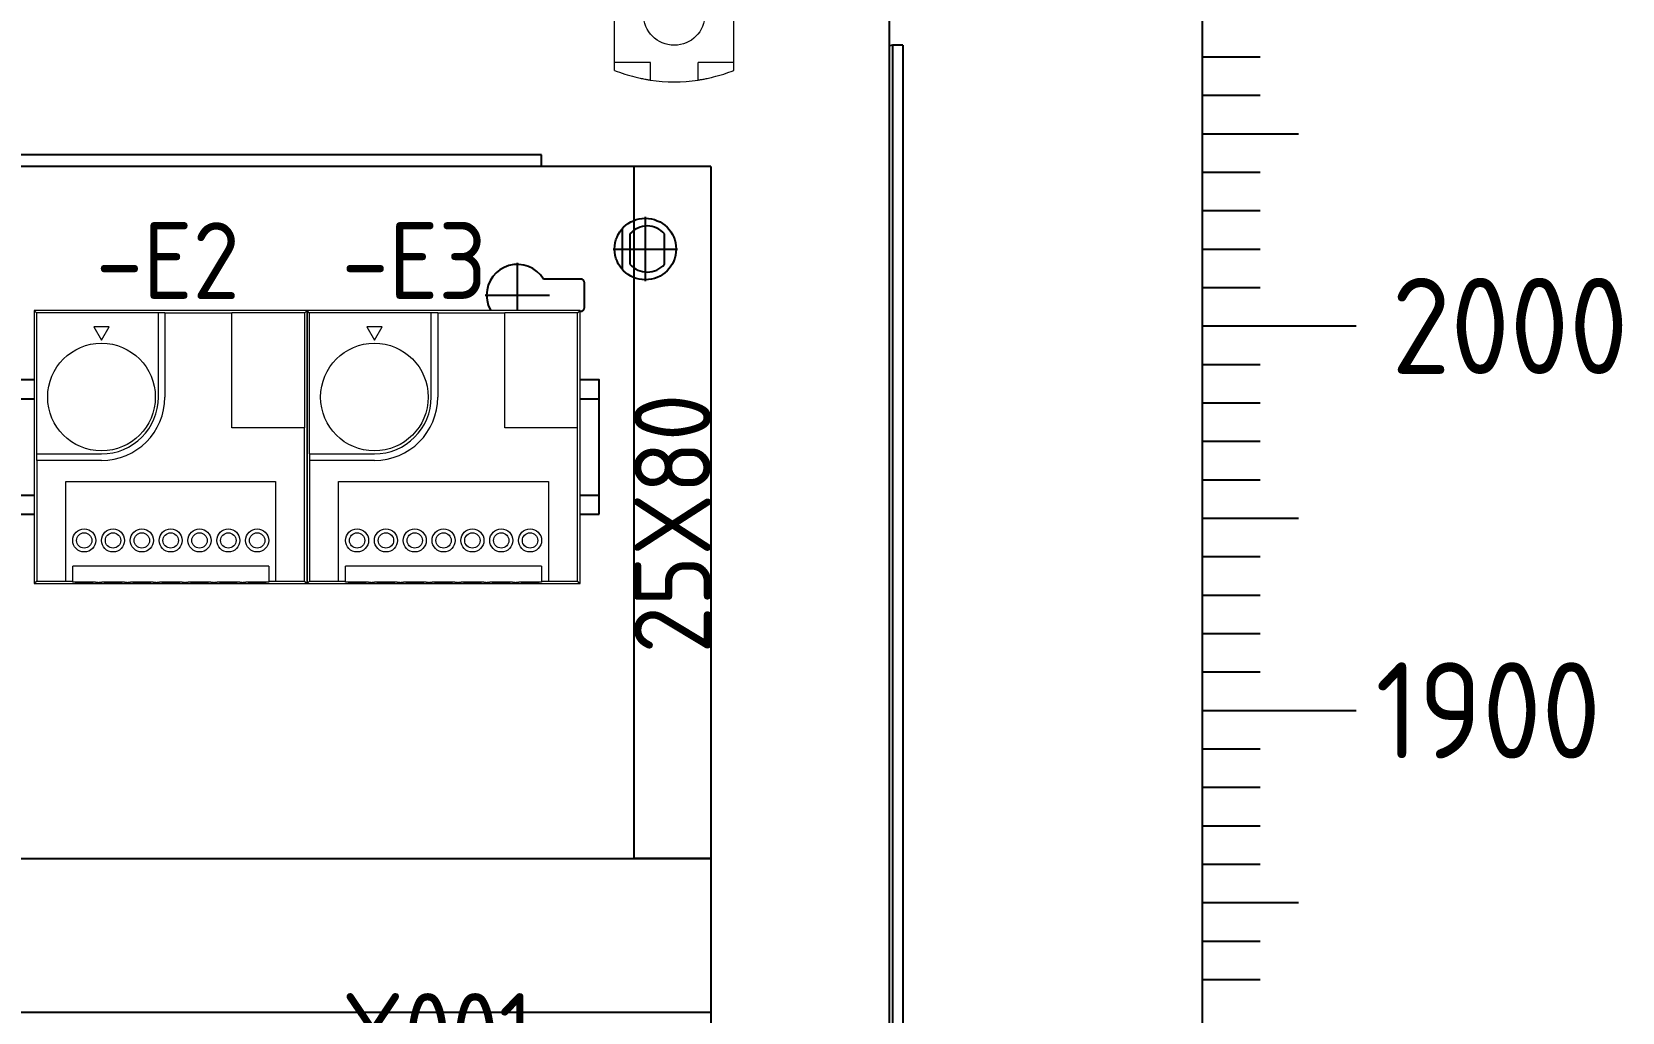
# Model space of a CAD drawing. Header units: millimetres. Extents: x 41350 to 54029, y 25852 to 34717.
# Drawn here: x 47156.8 to 47570.5, y 33587.5 to 33842.5 of the extents above; entities that cross this region are included whole.
import ezdxf
from ezdxf.enums import TextEntityAlignment as Align

# ---------------------------------------------------------------- set-up
doc = ezdxf.new("R2010")
doc.units = ezdxf.units.MM
doc.set_wipeout_variables(frame=1)
doc.layers.add('! NO PLOT !', color=7, linetype='Continuous', true_color=0xff75dd, plot=False)
doc.layers.add('000-PI-Oprema', color=30, linetype='Continuous', lineweight=5)
for name, color, linetype in [('000-PI-ORMAR', 2, 'Continuous'), ('000-PI_TEXT', 7, 'Continuous'), ('002-PI-Kabelska kanalica', 150, 'Continuous'), ('004-PI-DIN Šina', 3, 'Continuous')]:
    doc.layers.add(name, color=color, linetype=linetype)
doc.styles.add('PI0', font='isocpeur.ttf', dxfattribs={"width": 0.9})

# ---------------------------------------------------------------- blocks, each defined once
blk = doc.blocks.new('SKALA_2100')
for p, q in [((6091.94, 12435.39), (6091.94, 13135.39)), ((6091.94, 13105.39), (6106.94, 13105.39)), ((6091.94, 13095.39), (6106.94, 13095.39)), ((6091.94, 13085.39), (6116.94, 13085.39)), ((6091.94, 13075.39), (6106.94, 13075.39)), ((6091.94, 13065.39), (6106.94, 13065.39)), ((6091.94, 13055.39), (6106.94, 13055.39)), ((6091.94, 13045.39), (6106.94, 13045.39)), ((6091.94, 13035.39), (6131.94, 13035.39)), ((6091.94, 13035.39), (6131.94, 13035.39)), ((6091.94, 13025.39), (6106.94, 13025.39)), ((6091.94, 13015.39), (6106.94, 13015.39)), ((6091.94, 13005.39), (6106.94, 13005.39)), ((6091.94, 12995.39), (6106.94, 12995.39)), ((6091.94, 12985.39), (6116.94, 12985.39)), ((6091.94, 12975.39), (6106.94, 12975.39)), ((6091.94, 12965.39), (6106.94, 12965.39)), ((6091.94, 12955.39), (6106.94, 12955.39)), ((6091.94, 12945.39), (6106.94, 12945.39)), ((6091.94, 12935.39), (6131.94, 12935.39)), ((6091.94, 12925.39), (6106.94, 12925.39)), ((6091.94, 12915.39), (6106.94, 12915.39)), ((6091.94, 12905.39), (6106.94, 12905.39)), ((6091.94, 12895.39), (6106.94, 12895.39)), ((6091.94, 12885.39), (6116.94, 12885.39)), ((6091.94, 12875.39), (6106.94, 12875.39)), ((6091.94, 12865.39), (6106.94, 12865.39))]:
    blk.add_line(p, q)
at = {"style": 'PI0', "width": 0.9}
for s, p in [('2000', (6141.12, 13035.39)), ('1900', (6136.91, 12935.39))]:
    blk.add_text(s, height=25, dxfattribs=at).set_placement(p, align=Align.MIDDLE_LEFT)
blk = doc.blocks.new('8606.000_back')
at = {"layer": '000-PI-ORMAR'}
for p, q in [((48198.03, 36588.67), (48198.03, 38573.17)), ((48198.8, 38552.67), (48198.03, 38552.53)), ((48201.52, 38552.67), (48198.8, 38552.67)), ((48198.8, 38552.67), (48198.8, 36601.67)), ((48201.52, 38552.67), (48201.52, 36601.67))]:
    blk.add_line(p, q, dxfattribs=at)
blk = doc.blocks.new('*U276')
at = {"layer": '004-PI-DIN Šina'}
blk.add_lwpolyline([(440, -17.5), (440, 17.5), (0, 17.5), (0, -17.5)], close=True, dxfattribs=at)
for points in [[(0, 12.5), (440, 12.5)], [(0, -12.5), (440, -12.5)]]:
    blk.add_lwpolyline(points, dxfattribs=at)
blk = doc.blocks.new('8606.000_montažna')
at = {"layer": '! NO PLOT !'}
for p, q in [((51165.39, 38419.52), (51165.39, 38436.32)), ((51159.39, 38433.21), (51159.39, 38422.63)), ((51161.39, 38431.89), (51161.39, 38423.95)), ((51170.39, 38423.95), (51170.39, 38431.89)), ((51156.99, 38427.92), (51173.79, 38427.92)), ((51132.09, 38407.52), (51132.09, 38424.32)), ((51148.59, 38420.12), (51138.9, 38420.12)), ((51123.69, 38415.92), (51140.49, 38415.92)), ((51149.59, 38412.72), (51149.59, 38419.12)), ((51138.9, 38411.72), (51148.59, 38411.72))]:
    blk.add_line(p, q, dxfattribs=at)
blk.add_circle((51165.39, 38427.92), 8, dxfattribs=at)
for centre, radius, start, end in [((51165.89, 38427.92), 6, 41.4096, 138.5904), ((51132.09, 38415.92), 8, 31.6682, 328.3318), ((51165.89, 38427.92), 6, 221.4096, 318.5904), ((51148.59, 38419.12), 1, 0, 90), ((51148.59, 38412.72), 1, 270, 0)]:
    blk.add_arc(centre, radius, start, end, dxfattribs=at)
at = {"layer": '000-PI-ORMAR'}
for p, q in [((51138.39, 38452.42), (50727.39, 38452.42)), ((51138.39, 38449.42), (51138.39, 38452.42)), ((51138.39, 38449.42), (50727.39, 38449.42)), ((51182.39, 38449.42), (51138.39, 38449.42)), ((51182.39, 38449.42), (51182.39, 36559.42))]:
    blk.add_line(p, q, dxfattribs=at)
blk = doc.blocks.new('*U274')
at = {"layer": '002-PI-Kabelska kanalica'}
for p, q in [((-20, 399), (20, 399)), ((-20, -100), (-20, 399)), ((20, -100), (20, 399))]:
    blk.add_line(p, q, dxfattribs=at)
blk = doc.blocks.new('SZ 2500460')
at = {"layer": '000-PI-Oprema'}
for p, q in [((-6.2, 17.04), (-6.2, 12.5)), ((6.2, 17.04), (6.2, 12.5)), ((-15.5, 14.54), (-15.5, -12.5)), ((-15.5, 12.5), (-6.2, 12.5)), ((6.2, 12.5), (15.5, 12.5)), ((15.5, 14.54), (15.5, -12.5)), ((-15.5, -12.5), (15.5, -12.5))]:
    blk.add_line(p, q, dxfattribs=at)
for points in [[(-6.2, 17.04), (-6.21, 17.04), (-6.25, 17.03), (-6.32, 17.02), (-6.42, 17.01), (-6.54, 16.99), (-6.69, 16.96), (-6.86, 16.94), (-7.06, 16.9), (-7.27, 16.87), (-7.5, 16.82), (-7.76, 16.78), (-8.03, 16.72), (-8.32, 16.67), (-8.61, 16.61), (-8.93, 16.54), (-9.25, 16.47), (-9.72, 16.36), (-10.2, 16.24)], [(10.2, 16.24), (9.87, 16.32), (9.53, 16.4), (9.19, 16.48), (8.86, 16.55), (8.55, 16.62), (8.25, 16.68), (7.95, 16.74), (7.67, 16.79), (7.42, 16.84), (7.19, 16.88), (6.97, 16.92), (6.78, 16.95), (6.62, 16.98), (6.48, 17), (6.37, 17.01), (6.29, 17.03), (6.22, 17.04), (6.2, 17.04)]]:
    blk.add_lwpolyline(points, dxfattribs=at)
blk.add_circle((0, 0), 8, dxfattribs=at)
for start, end in [(81.511, 98.489), (104.0552, 111.6569), (68.3431, 75.9448)]:
    blk.add_arc((0, -24.5), 42, start, end, dxfattribs=at)
blk = doc.blocks.new('*U264')
at = {"layer": '002-PI-Kabelska kanalica'}
for p, q in [((-20, 80), (0, 80)), ((-20, -100), (-20, 80)), ((0, -100), (0, 80)), ((-20, -100), (0, -100))]:
    blk.add_line(p, q, dxfattribs=at)
blk = doc.blocks.new('SK 3118000')
blk.add_wipeout([(-35.5, 35.5), (35.5, 35.5), (35.5, -35.5), (-35.5, -35.5)]).dxf.layer = '000-PI-Oprema'
at = {"layer": '000-PI-Oprema'}
for p, q in [((-35.5, 35.5), (-35.5, -35.5)), ((35.5, 35.5), (-35.5, 35.5)), ((-34.94, 34.94), (-35.5, 35.5)), ((-34.94, 34.94), (-34.94, -1.8)), ((-3.2, 34.94), (-34.94, 34.94)), ((-3.2, 13), (-3.2, 34.94)), ((-1.5, 34.88), (-3.2, 34.88)), ((-1.5, 34.88), (-1.5, 13)), ((15.9, 34.85), (-1.5, 34.85)), ((15.9, 5), (15.9, 34.88)), ((34.88, 34.88), (15.9, 34.88)), ((34.88, 34.88), (35.5, 35.5)), ((34.88, 5), (34.88, 34.88)), ((35.5, -35.5), (35.5, 35.5)), ((-16, 31.3), (-20, 31.3)), ((-20, 31.3), (-18, 27.8)), ((-18, 27.8), (-16, 31.3)), ((34.88, 5), (15.9, 5)), ((34.85, -34.85), (34.85, 5)), ((-34.94, -1.8), (-18, -1.8)), ((-34.88, -1.8), (-34.88, -3.5)), ((-18, -3.5), (-34.88, -3.5)), ((-34.85, -3.5), (-34.85, -34.85)), ((-27.3, -34.88), (-27.3, -9)), ((-27.3, -9), (27.3, -9)), ((27.3, -9), (27.3, -34.88)), ((25.5, -31), (-25.5, -31)), ((-25.5, -35.19), (-25.5, -31)), ((25.5, -31), (25.5, -35.19)), ((-34.85, -34.85), (-35.5, -35.5)), ((-35.5, -35.5), (35.5, -35.5)), ((-34.85, -34.85), (-27.3, -34.85)), ((-27.3, -34.88), (-25.5, -34.88)), ((-24.75, -35.24), (-24.75, -35.32)), ((-20.25, -35.32), (-20.25, -35.24)), ((-17.25, -35.24), (-17.25, -35.32)), ((-12.75, -35.32), (-12.75, -35.24)), ((-9.75, -35.24), (-9.75, -35.32)), ((-5.25, -35.32), (-5.25, -35.24)), ((-2.25, -35.24), (-2.25, -35.32)), ((2.25, -35.32), (2.25, -35.24)), ((5.25, -35.24), (5.25, -35.32)), ((9.75, -35.32), (9.75, -35.24)), ((12.75, -35.24), (12.75, -35.32)), ((17.25, -35.32), (17.25, -35.24)), ((20.25, -35.24), (20.25, -35.32)), ((24.75, -35.32), (24.75, -35.24)), ((25.5, -34.88), (27.3, -34.88)), ((27.3, -34.85), (34.85, -34.85)), ((34.85, -34.85), (35.5, -35.5))]:
    blk.add_line(p, q, dxfattribs=at)
for points in [[(-19.55, -35.18), (-19.75, -35.18), (-19.98, -35.17), (-20.23, -35.17), (-20.49, -35.16), (-20.77, -35.16), (-21.06, -35.15), (-21.36, -35.15), (-21.67, -35.15), (-21.99, -35.15), (-22.31, -35.15), (-22.63, -35.15), (-22.96, -35.15), (-23.27, -35.15), (-23.59, -35.15), (-23.89, -35.15), (-24.18, -35.16), (-24.46, -35.16), (-24.73, -35.17), (-24.98, -35.17), (-25.21, -35.18), (-25.42, -35.18), (-25.5, -35.19)], [(-20.25, -35.24), (-20.26, -35.24), (-20.28, -35.23), (-20.33, -35.23), (-20.39, -35.22), (-20.46, -35.22), (-20.55, -35.21), (-20.66, -35.21), (-20.78, -35.21), (-20.91, -35.2), (-21.05, -35.2), (-21.21, -35.2), (-21.38, -35.19), (-21.55, -35.19), (-21.73, -35.19), (-21.92, -35.19), (-22.11, -35.19), (-22.3, -35.18), (-22.5, -35.18), (-22.7, -35.18), (-22.89, -35.19), (-23.08, -35.19), (-23.27, -35.19), (-23.45, -35.19), (-23.62, -35.19), (-23.79, -35.2), (-23.95, -35.2), (-24.09, -35.2), (-24.22, -35.21), (-24.34, -35.21), (-24.45, -35.21), (-24.54, -35.22), (-24.61, -35.22), (-24.67, -35.23), (-24.72, -35.23), (-24.74, -35.24), (-24.75, -35.24)], [(-24.75, -35.32), (-24.74, -35.33), (-24.72, -35.33), (-24.67, -35.34), (-24.61, -35.34), (-24.54, -35.35), (-24.45, -35.35), (-24.34, -35.36), (-24.22, -35.36), (-24.09, -35.36), (-23.95, -35.37), (-23.79, -35.37), (-23.62, -35.37), (-23.45, -35.38), (-23.27, -35.38), (-23.08, -35.38), (-22.89, -35.38), (-22.7, -35.38), (-22.5, -35.38), (-22.3, -35.38), (-22.11, -35.38), (-21.92, -35.38), (-21.73, -35.38), (-21.55, -35.38), (-21.38, -35.37), (-21.21, -35.37), (-21.05, -35.37), (-20.91, -35.36), (-20.78, -35.36), (-20.66, -35.36), (-20.55, -35.35), (-20.46, -35.35), (-20.39, -35.34), (-20.33, -35.34), (-20.28, -35.33), (-20.26, -35.33), (-20.25, -35.32)], [(-19.55, -35.18), (-19.49, -35.19), (-19.43, -35.19), (-19.36, -35.19), (-19.29, -35.19), (-19.22, -35.19), (-19.14, -35.19), (-19.06, -35.19), (-18.97, -35.19), (-18.89, -35.2), (-18.8, -35.2), (-18.71, -35.2), (-18.63, -35.2), (-18.54, -35.19), (-18.46, -35.19), (-18.37, -35.19), (-18.29, -35.19), (-18.22, -35.19), (-18.15, -35.19), (-18.08, -35.19), (-18.02, -35.19), (-17.96, -35.19), (-17.95, -35.18)], [(-12.05, -35.18), (-12.25, -35.18), (-12.48, -35.17), (-12.73, -35.17), (-12.99, -35.16), (-13.27, -35.16), (-13.56, -35.15), (-13.86, -35.15), (-14.17, -35.15), (-14.49, -35.15), (-14.81, -35.15), (-15.13, -35.15), (-15.46, -35.15), (-15.77, -35.15), (-16.09, -35.15), (-16.39, -35.15), (-16.68, -35.16), (-16.96, -35.16), (-17.23, -35.17), (-17.48, -35.17), (-17.71, -35.18), (-17.92, -35.18), (-17.95, -35.18)], [(-12.75, -35.24), (-12.76, -35.24), (-12.78, -35.23), (-12.83, -35.23), (-12.89, -35.22), (-12.96, -35.22), (-13.05, -35.21), (-13.16, -35.21), (-13.28, -35.21), (-13.41, -35.2), (-13.55, -35.2), (-13.71, -35.2), (-13.88, -35.19), (-14.05, -35.19), (-14.23, -35.19), (-14.42, -35.19), (-14.61, -35.19), (-14.8, -35.18), (-15, -35.18), (-15.2, -35.18), (-15.39, -35.19), (-15.58, -35.19), (-15.77, -35.19), (-15.95, -35.19), (-16.12, -35.19), (-16.29, -35.2), (-16.45, -35.2), (-16.59, -35.2), (-16.72, -35.21), (-16.84, -35.21), (-16.95, -35.21), (-17.04, -35.22), (-17.11, -35.22), (-17.17, -35.23), (-17.22, -35.23), (-17.24, -35.24), (-17.25, -35.24)], [(-17.25, -35.32), (-17.24, -35.33), (-17.22, -35.33), (-17.17, -35.34), (-17.11, -35.34), (-17.04, -35.35), (-16.95, -35.35), (-16.84, -35.36), (-16.72, -35.36), (-16.59, -35.36), (-16.45, -35.37), (-16.29, -35.37), (-16.12, -35.37), (-15.95, -35.38), (-15.77, -35.38), (-15.58, -35.38), (-15.39, -35.38), (-15.2, -35.38), (-15, -35.38), (-14.8, -35.38), (-14.61, -35.38), (-14.42, -35.38), (-14.23, -35.38), (-14.05, -35.38), (-13.88, -35.37), (-13.71, -35.37), (-13.55, -35.37), (-13.41, -35.36), (-13.28, -35.36), (-13.16, -35.36), (-13.05, -35.35), (-12.96, -35.35), (-12.89, -35.34), (-12.83, -35.34), (-12.78, -35.33), (-12.76, -35.33), (-12.75, -35.32)], [(-12.05, -35.18), (-11.99, -35.19), (-11.93, -35.19), (-11.86, -35.19), (-11.79, -35.19), (-11.72, -35.19), (-11.64, -35.19), (-11.56, -35.19), (-11.47, -35.19), (-11.39, -35.2), (-11.3, -35.2), (-11.21, -35.2), (-11.13, -35.2), (-11.04, -35.19), (-10.96, -35.19), (-10.87, -35.19), (-10.79, -35.19), (-10.72, -35.19), (-10.65, -35.19), (-10.58, -35.19), (-10.52, -35.19), (-10.46, -35.19), (-10.45, -35.18)], [(-4.55, -35.18), (-4.75, -35.18), (-4.98, -35.17), (-5.23, -35.17), (-5.49, -35.16), (-5.77, -35.16), (-6.06, -35.15), (-6.36, -35.15), (-6.67, -35.15), (-6.99, -35.15), (-7.31, -35.15), (-7.63, -35.15), (-7.96, -35.15), (-8.27, -35.15), (-8.59, -35.15), (-8.89, -35.15), (-9.18, -35.16), (-9.46, -35.16), (-9.73, -35.17), (-9.98, -35.17), (-10.21, -35.18), (-10.42, -35.18), (-10.45, -35.18)], [(-5.25, -35.24), (-5.26, -35.24), (-5.28, -35.23), (-5.33, -35.23), (-5.39, -35.22), (-5.46, -35.22), (-5.55, -35.21), (-5.66, -35.21), (-5.78, -35.21), (-5.91, -35.2), (-6.05, -35.2), (-6.21, -35.2), (-6.38, -35.19), (-6.55, -35.19), (-6.73, -35.19), (-6.92, -35.19), (-7.11, -35.19), (-7.3, -35.18), (-7.5, -35.18), (-7.7, -35.18), (-7.89, -35.19), (-8.08, -35.19), (-8.27, -35.19), (-8.45, -35.19), (-8.62, -35.19), (-8.79, -35.2), (-8.95, -35.2), (-9.09, -35.2), (-9.22, -35.21), (-9.34, -35.21), (-9.45, -35.21), (-9.54, -35.22), (-9.61, -35.22), (-9.67, -35.23), (-9.72, -35.23), (-9.74, -35.24), (-9.75, -35.24)], [(-9.75, -35.32), (-9.74, -35.33), (-9.72, -35.33), (-9.67, -35.34), (-9.61, -35.34), (-9.54, -35.35), (-9.45, -35.35), (-9.34, -35.36), (-9.22, -35.36), (-9.09, -35.36), (-8.95, -35.37), (-8.79, -35.37), (-8.62, -35.37), (-8.45, -35.38), (-8.27, -35.38), (-8.08, -35.38), (-7.89, -35.38), (-7.7, -35.38), (-7.5, -35.38), (-7.3, -35.38), (-7.11, -35.38), (-6.92, -35.38), (-6.73, -35.38), (-6.55, -35.38), (-6.38, -35.37), (-6.21, -35.37), (-6.05, -35.37), (-5.91, -35.36), (-5.78, -35.36), (-5.66, -35.36), (-5.55, -35.35), (-5.46, -35.35), (-5.39, -35.34), (-5.33, -35.34), (-5.28, -35.33), (-5.26, -35.33), (-5.25, -35.32)], [(-4.55, -35.18), (-4.49, -35.19), (-4.43, -35.19), (-4.36, -35.19), (-4.29, -35.19), (-4.22, -35.19), (-4.14, -35.19), (-4.06, -35.19), (-3.97, -35.19), (-3.89, -35.2), (-3.8, -35.2), (-3.71, -35.2), (-3.63, -35.2), (-3.54, -35.19), (-3.46, -35.19), (-3.37, -35.19), (-3.29, -35.19), (-3.22, -35.19), (-3.15, -35.19), (-3.08, -35.19), (-3.02, -35.19), (-2.96, -35.19), (-2.95, -35.18)], [(2.95, -35.18), (2.75, -35.18), (2.52, -35.17), (2.27, -35.17), (2.01, -35.16), (1.73, -35.16), (1.44, -35.15), (1.14, -35.15), (0.83, -35.15), (0.51, -35.15), (0.19, -35.15), (-0.13, -35.15), (-0.46, -35.15), (-0.77, -35.15), (-1.09, -35.15), (-1.39, -35.15), (-1.68, -35.16), (-1.96, -35.16), (-2.23, -35.17), (-2.48, -35.17), (-2.71, -35.18), (-2.92, -35.18), (-2.95, -35.18)], [(2.25, -35.24), (2.24, -35.24), (2.22, -35.23), (2.17, -35.23), (2.11, -35.22), (2.04, -35.22), (1.95, -35.21), (1.84, -35.21), (1.72, -35.21), (1.59, -35.2), (1.45, -35.2), (1.29, -35.2), (1.12, -35.19), (0.95, -35.19), (0.77, -35.19), (0.58, -35.19), (0.39, -35.19), (0.2, -35.18), (0, -35.18), (-0.2, -35.18), (-0.39, -35.19), (-0.58, -35.19), (-0.77, -35.19), (-0.95, -35.19), (-1.12, -35.19), (-1.29, -35.2), (-1.45, -35.2), (-1.59, -35.2), (-1.72, -35.21), (-1.84, -35.21), (-1.95, -35.21), (-2.04, -35.22), (-2.11, -35.22), (-2.17, -35.23), (-2.22, -35.23), (-2.24, -35.24), (-2.25, -35.24)], [(-2.25, -35.32), (-2.24, -35.33), (-2.22, -35.33), (-2.17, -35.34), (-2.11, -35.34), (-2.04, -35.35), (-1.95, -35.35), (-1.84, -35.36), (-1.72, -35.36), (-1.59, -35.36), (-1.45, -35.37), (-1.29, -35.37), (-1.12, -35.37), (-0.95, -35.38), (-0.77, -35.38), (-0.58, -35.38), (-0.39, -35.38), (-0.2, -35.38), (0, -35.38), (0.2, -35.38), (0.39, -35.38), (0.58, -35.38), (0.77, -35.38), (0.95, -35.38), (1.12, -35.37), (1.29, -35.37), (1.45, -35.37), (1.59, -35.36), (1.72, -35.36), (1.84, -35.36), (1.95, -35.35), (2.04, -35.35), (2.11, -35.34), (2.17, -35.34), (2.22, -35.33), (2.24, -35.33), (2.25, -35.32)], [(2.95, -35.18), (3.01, -35.19), (3.07, -35.19), (3.14, -35.19), (3.21, -35.19), (3.28, -35.19), (3.36, -35.19), (3.44, -35.19), (3.53, -35.19), (3.61, -35.2), (3.7, -35.2), (3.79, -35.2), (3.87, -35.2), (3.96, -35.19), (4.04, -35.19), (4.13, -35.19), (4.21, -35.19), (4.28, -35.19), (4.35, -35.19), (4.42, -35.19), (4.48, -35.19), (4.54, -35.19), (4.55, -35.18)], [(10.45, -35.18), (10.25, -35.18), (10.02, -35.17), (9.77, -35.17), (9.51, -35.16), (9.23, -35.16), (8.94, -35.15), (8.64, -35.15), (8.33, -35.15), (8.01, -35.15), (7.69, -35.15), (7.37, -35.15), (7.04, -35.15), (6.73, -35.15), (6.41, -35.15), (6.11, -35.15), (5.82, -35.16), (5.54, -35.16), (5.27, -35.17), (5.02, -35.17), (4.79, -35.18), (4.58, -35.18), (4.55, -35.18)], [(9.75, -35.24), (9.74, -35.24), (9.72, -35.23), (9.67, -35.23), (9.61, -35.22), (9.54, -35.22), (9.45, -35.21), (9.34, -35.21), (9.22, -35.21), (9.09, -35.2), (8.95, -35.2), (8.79, -35.2), (8.62, -35.19), (8.45, -35.19), (8.27, -35.19), (8.08, -35.19), (7.89, -35.19), (7.7, -35.18), (7.5, -35.18), (7.3, -35.18), (7.11, -35.19), (6.92, -35.19), (6.73, -35.19), (6.55, -35.19), (6.38, -35.19), (6.21, -35.2), (6.05, -35.2), (5.91, -35.2), (5.78, -35.21), (5.66, -35.21), (5.55, -35.21), (5.46, -35.22), (5.39, -35.22), (5.33, -35.23), (5.28, -35.23), (5.26, -35.24), (5.25, -35.24)], [(5.25, -35.32), (5.26, -35.33), (5.28, -35.33), (5.33, -35.34), (5.39, -35.34), (5.46, -35.35), (5.55, -35.35), (5.66, -35.36), (5.78, -35.36), (5.91, -35.36), (6.05, -35.37), (6.21, -35.37), (6.38, -35.37), (6.55, -35.38), (6.73, -35.38), (6.92, -35.38), (7.11, -35.38), (7.3, -35.38), (7.5, -35.38), (7.7, -35.38), (7.89, -35.38), (8.08, -35.38), (8.27, -35.38), (8.45, -35.38), (8.62, -35.37), (8.79, -35.37), (8.95, -35.37), (9.09, -35.36), (9.22, -35.36), (9.34, -35.36), (9.45, -35.35), (9.54, -35.35), (9.61, -35.34), (9.67, -35.34), (9.72, -35.33), (9.74, -35.33), (9.75, -35.32)], [(10.45, -35.18), (10.51, -35.19), (10.57, -35.19), (10.64, -35.19), (10.71, -35.19), (10.78, -35.19), (10.86, -35.19), (10.94, -35.19), (11.03, -35.19), (11.11, -35.2), (11.2, -35.2), (11.29, -35.2), (11.37, -35.2), (11.46, -35.19), (11.54, -35.19), (11.63, -35.19), (11.71, -35.19), (11.78, -35.19), (11.85, -35.19), (11.92, -35.19), (11.98, -35.19), (12.04, -35.19), (12.05, -35.18)], [(17.95, -35.18), (17.75, -35.18), (17.52, -35.17), (17.27, -35.17), (17.01, -35.16), (16.73, -35.16), (16.44, -35.15), (16.14, -35.15), (15.83, -35.15), (15.51, -35.15), (15.19, -35.15), (14.87, -35.15), (14.54, -35.15), (14.23, -35.15), (13.91, -35.15), (13.61, -35.15), (13.32, -35.16), (13.04, -35.16), (12.77, -35.17), (12.52, -35.17), (12.29, -35.18), (12.08, -35.18), (12.05, -35.18)], [(17.25, -35.24), (17.24, -35.24), (17.22, -35.23), (17.17, -35.23), (17.11, -35.22), (17.04, -35.22), (16.95, -35.21), (16.84, -35.21), (16.72, -35.21), (16.59, -35.2), (16.45, -35.2), (16.29, -35.2), (16.12, -35.19), (15.95, -35.19), (15.77, -35.19), (15.58, -35.19), (15.39, -35.19), (15.2, -35.18), (15, -35.18), (14.8, -35.18), (14.61, -35.19), (14.42, -35.19), (14.23, -35.19), (14.05, -35.19), (13.88, -35.19), (13.71, -35.2), (13.55, -35.2), (13.41, -35.2), (13.28, -35.21), (13.16, -35.21), (13.05, -35.21), (12.96, -35.22), (12.89, -35.22), (12.83, -35.23), (12.78, -35.23), (12.76, -35.24), (12.75, -35.24)], [(12.75, -35.32), (12.76, -35.33), (12.78, -35.33), (12.83, -35.34), (12.89, -35.34), (12.96, -35.35), (13.05, -35.35), (13.16, -35.36), (13.28, -35.36), (13.41, -35.36), (13.55, -35.37), (13.71, -35.37), (13.88, -35.37), (14.05, -35.38), (14.23, -35.38), (14.42, -35.38), (14.61, -35.38), (14.8, -35.38), (15, -35.38), (15.2, -35.38), (15.39, -35.38), (15.58, -35.38), (15.77, -35.38), (15.95, -35.38), (16.12, -35.37), (16.29, -35.37), (16.45, -35.37), (16.59, -35.36), (16.72, -35.36), (16.84, -35.36), (16.95, -35.35), (17.04, -35.35), (17.11, -35.34), (17.17, -35.34), (17.22, -35.33), (17.24, -35.33), (17.25, -35.32)], [(17.95, -35.18), (18.01, -35.19), (18.07, -35.19), (18.14, -35.19), (18.21, -35.19), (18.28, -35.19), (18.36, -35.19), (18.44, -35.19), (18.53, -35.19), (18.61, -35.2), (18.7, -35.2), (18.79, -35.2), (18.87, -35.2), (18.96, -35.19), (19.04, -35.19), (19.13, -35.19), (19.21, -35.19), (19.28, -35.19), (19.35, -35.19), (19.42, -35.19), (19.48, -35.19), (19.54, -35.19), (19.55, -35.18)], [(25.5, -35.19), (25.3, -35.18), (25.08, -35.17), (24.84, -35.17), (24.58, -35.16), (24.3, -35.16), (24.02, -35.15), (23.72, -35.15), (23.41, -35.15), (23.09, -35.15), (22.77, -35.15), (22.45, -35.15), (22.12, -35.15), (21.81, -35.15), (21.49, -35.15), (21.18, -35.15), (20.89, -35.16), (20.6, -35.16), (20.33, -35.16), (20.08, -35.17), (19.85, -35.18), (19.63, -35.18), (19.55, -35.18)], [(24.75, -35.24), (24.74, -35.24), (24.72, -35.23), (24.67, -35.23), (24.61, -35.22), (24.54, -35.22), (24.45, -35.21), (24.34, -35.21), (24.22, -35.21), (24.09, -35.2), (23.95, -35.2), (23.79, -35.2), (23.62, -35.19), (23.45, -35.19), (23.27, -35.19), (23.08, -35.19), (22.89, -35.19), (22.7, -35.18), (22.5, -35.18), (22.3, -35.18), (22.11, -35.19), (21.92, -35.19), (21.73, -35.19), (21.55, -35.19), (21.38, -35.19), (21.21, -35.2), (21.05, -35.2), (20.91, -35.2), (20.78, -35.21), (20.66, -35.21), (20.55, -35.21), (20.46, -35.22), (20.39, -35.22), (20.33, -35.23), (20.28, -35.23), (20.26, -35.24), (20.25, -35.24)], [(20.25, -35.32), (20.26, -35.33), (20.28, -35.33), (20.33, -35.34), (20.39, -35.34), (20.46, -35.35), (20.55, -35.35), (20.66, -35.36), (20.78, -35.36), (20.91, -35.36), (21.05, -35.37), (21.21, -35.37), (21.38, -35.37), (21.55, -35.38), (21.73, -35.38), (21.92, -35.38), (22.11, -35.38), (22.3, -35.38), (22.5, -35.38), (22.7, -35.38), (22.89, -35.38), (23.08, -35.38), (23.27, -35.38), (23.45, -35.38), (23.62, -35.37), (23.79, -35.37), (23.95, -35.37), (24.09, -35.36), (24.22, -35.36), (24.34, -35.36), (24.45, -35.35), (24.54, -35.35), (24.61, -35.34), (24.67, -35.34), (24.72, -35.33), (24.74, -35.33), (24.75, -35.32)]]:
    blk.add_lwpolyline(points, dxfattribs=at)
for centre, radius in [((-18, 13), 14), ((-22.5, -24.3), 3), ((-22.5, -24.3), 2), ((-15, -24.3), 3), ((-15, -24.3), 2), ((-7.5, -24.3), 3), ((-7.5, -24.3), 2), ((0, -24.3), 3), ((0, -24.3), 2), ((7.5, -24.3), 3), ((7.5, -24.3), 2), ((15, -24.3), 3), ((15, -24.3), 2), ((22.5, -24.3), 3), ((22.5, -24.3), 2)]:
    blk.add_circle(centre, radius, dxfattribs=at)
for radius in [14.8, 16.5]:
    blk.add_arc((-18, 13), radius, 270, 0, dxfattribs=at)

msp = doc.modelspace()

# ---------------------------------------------------------------- block references
at = {"layer": '! NO PLOT !', "rotation": 180}
msp.add_blockref('SZ 2500460', (47323.897, 33847.028), dxfattribs=at)
for name, p in [('SKALA_2100', (41369.408, 20730.643)), ('*U276', (46864.397, 33734.528))]:
    msp.add_blockref(name, p)
for name, p, rotation in [('*U264', (47313.397, 33707.528), 180), ('*U274', (46934.397, 33607.528), 270)]:
    msp.add_blockref(name, p, dxfattribs=dict(rotation=rotation))
at = {"layer": '000-PI-Oprema'}
for name, p in [('8606.000_back', (-818.121, -4713.642)), ('8606.000_montažna', (-3848.998, -4641.89))]:
    msp.add_blockref(name, p, dxfattribs=at)

# ---------------------------------------------------------------- texts
at = {"insert": (47323.442, 33714.604), "char_height": 20, "width": 16.78721, "attachment_point": 5, "rotation": 90, "style": 'PI0'}
msp.add_mtext('25X80', dxfattribs=at)
at = {"layer": '000-PI_TEXT', "style": 'PI0', "width": 0.9}
for s, p in [('-E2', (47192.149, 33783.026)), ('-E3', (47256.284, 33783.026)), ('-Y001', (47256.196, 33582.494))]:
    msp.add_text(s, height=20, dxfattribs=at).set_placement(p, align=Align.MIDDLE)

# ---------------------------------------------------------------- next in the draw order: block references
at = {"layer": '! NO PLOT !'}
msp.add_blockref('SK 3118000', (47263.897, 33734.528), dxfattribs=at)

# ---------------------------------------------------------------- next in the draw order: block references
msp.add_blockref('SK 3118000', (47192.897, 33734.528), dxfattribs=at)

doc.saveas('drawing.dxf')
